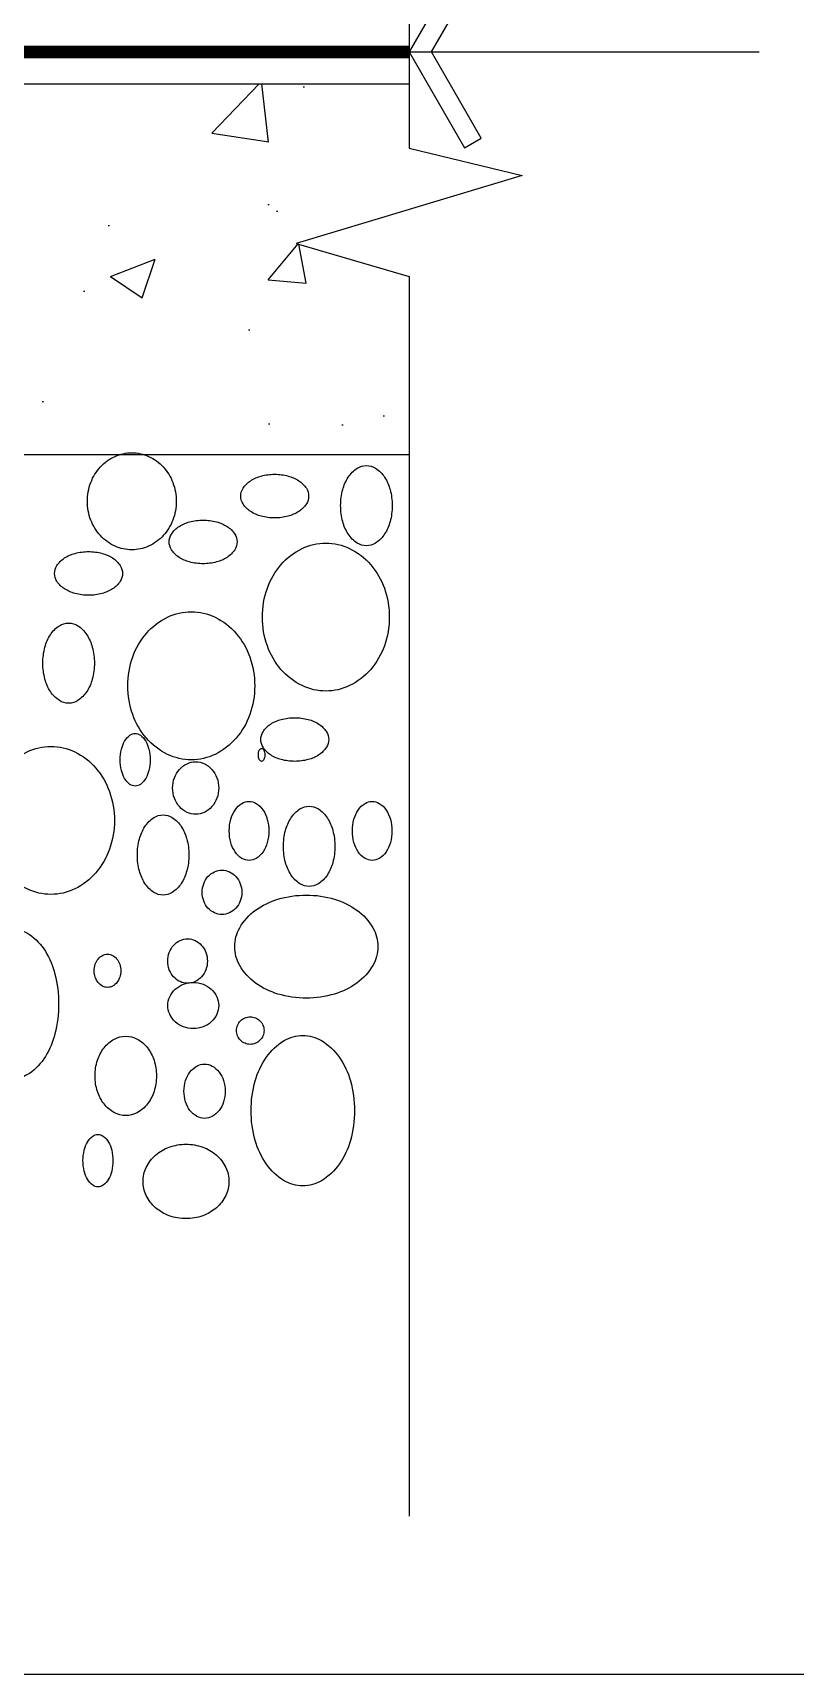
# Model space of a CAD drawing. Header units: millimetres. Extents: x 3355 to 129505, y 4600 to 34300.
# Drawn here: x 119432 to 120012, y 17930 to 19178 of the extents above; entities that cross this region are included whole.
import ezdxf

# ---------------------------------------------------------------- set-up
doc = ezdxf.new("R2010")
doc.units = ezdxf.units.MM
doc.header["$LTSCALE"] = 800
doc.linetypes.add('HD3', pattern=[6.25, 5, -1.25])
doc.layers.add('DIM', color=6, linetype='Continuous')
doc.layers.add('SYM', color=3, linetype='Continuous')

msp = doc.modelspace()

# ---------------------------------------------------------------- hatches: boundary and pattern name
h = msp.add_hatch()
h.set_pattern_fill('AR-CONC', color=9, scale=48.6, angle=360, style=0)
h.set_pattern_definition([(50, (71066.19, 19999.84), (348.5884, -30.4975), [36.45, -400.95]), (355, (71066.2, 19999.84), (-67.4331, 365.5654), [29.16, -320.76]), (100.4514, (71095.23, 19997.3), (281.1556, 335.0676), [30.9777, -340.755]), (46.1842, (71066.2, 20097.04), (518.679, -80.4422), [54.675, -601.425]), (96.6356, (71109.4, 20090.33), (454.246, 473.4213), [46.4666, -511.1325]), (351.1842, (71066.2, 20097.04), (454.246, 473.4216), [43.74, -481.14]), (21, (71114.79, 20072.74), (290.0968, -195.6728), [36.45, -400.95]), (326, (71114.8, 20072.74), (118.2513, 352.423), [29.16, -320.76]), (71.4514, (71138.96, 20056.43), (408.3482, 156.7498), [30.9777, -340.755]), (37.5, (71066.19, 19999.84), (5.9097, 161.7864), [0, -316.872, 0, -325.62, 0, -321.975]), (7.5, (71066.19, 19999.84), (127.8518, 191.6841), [0, -185.652, 0, -309.582, 0, -122.715]), (327.5, (70957.81, 19999.84), (259.4377, -10.96167), [0, -121.5, 0, -379.08, 0, -503.01]), (317.5, (70909.2, 19999.84), (283.4285, 48.651), [0, -157.95, 0, -251.748, 0, -357.21])])
h.paths.add_polyline_path([(119717.96637, 18992.49816), (119632.03992, 19017.81736), (119803.89282, 19069.37323), (119717.96637, 19090.31967), (119717.96637, 19139.0756), (116651.77412, 19139.0756), (116651.77412, 18857.30571), (119717.96637, 18857.30571)])
h.paths.add_polyline_path([(116651.77412, 19139.0756), (116323.8467, 19139.0756), (116323.8467, 18857.30571), (116651.77412, 18857.30571)])

# ---------------------------------------------------------------- linework, layer by layer
at = {"color": 7}
for p, q in [((116323.8467, 19139.0756), (119717.96637, 19139.0756)), ((116275.2467, 18857.30571), (119717.96637, 18857.30571))]:
    msp.add_line(p, q, dxfattribs=at)
msp.add_lwpolyline([(119717.96637, 19837.00829), (119717.96637, 19090.31967), (119803.89282, 19069.37323), (119632.03992, 19017.81736), (119717.96637, 18992.49816), (119717.96637, 18049.67851)], dxfattribs=at)
at = {"color": 9, "linetype": 'HD3', "const_width": 9.72}
msp.add_lwpolyline([(116299.5467, 18857.30571), (116299.5467, 19163.3756), (119717.96637, 19163.3756)], dxfattribs=at)
at = {"color": 9}
for points in [[(119473.04506, 18821.63255, -0.0909700658), (119475.66339, 18835.90466, -0.0950512847), (119482.95615, 18847.73524, -0.1014563659), (119494.08065, 18855.78896, -0.1065017088), (119506.88364, 18858.54733, -0.1065017088), (119519.68662, 18855.78896, -0.1014563659), (119530.81112, 18847.73524, -0.0950512847), (119538.10388, 18835.90466, -0.0909700658), (119540.72222, 18821.63255, -0.0909700658), (119538.10388, 18807.36043, -0.0950512847), (119530.81112, 18795.52985, -0.1014563659), (119519.68662, 18787.47613, -0.1065017088), (119506.88364, 18784.71777, -0.1065017088), (119494.08065, 18787.47613, -0.1014563659), (119482.95615, 18795.52985, -0.0950512847), (119475.66339, 18807.36043, -0.0909700658)], [(119589.74303, 18825.57695, -0.1440799469), (119591.48755, 18831.50528, -0.1071771586), (119597.31148, 18837.32314, -0.0779311568), (119605.27608, 18840.83976, -0.065152289), (119615.58334, 18842.18857, -0.065152289), (119625.89061, 18840.83976, -0.0779311568), (119633.85521, 18837.32314, -0.1071771586), (119639.67914, 18831.50528, -0.1440799469), (119641.42366, 18825.57695, -0.1440799469), (119639.67914, 18819.64861, -0.1071771586), (119633.85521, 18813.83076, -0.0779311568), (119625.89061, 18810.31413, -0.065152289), (119615.58334, 18808.96532, -0.065152289), (119605.27608, 18810.31413, -0.0779311568), (119597.31148, 18813.83076, -0.1071771586), (119591.48755, 18819.64861, -0.1440799469)], [(119665.7677, 18818.33315, -0.0651523382), (119667.3599, 18830.50037, -0.0779311976), (119671.51111, 18839.9022, -0.1071771586), (119678.37881, 18846.77706, -0.1440798555), (119685.37693, 18848.83639, -0.1440798555), (119692.37504, 18846.77706, -0.1071771586), (119699.24274, 18839.9022, -0.0779311976), (119703.39395, 18830.50037, -0.0651523382), (119704.98615, 18818.33315, -0.0651523382), (119703.39395, 18806.16593, -0.0779311976), (119699.24274, 18796.7641, -0.1071771586), (119692.37504, 18789.88923, -0.1440798555), (119685.37693, 18787.82991, -0.1440798555), (119678.37881, 18789.88923, -0.1071771586), (119671.51111, 18796.7641, -0.0779311976), (119667.3599, 18806.16593, -0.0651523382)], [(119535.27288, 18790.72934, -0.1440799469), (119537.0174, 18796.65767, -0.1071771586), (119542.84133, 18802.47553, -0.0779311568), (119550.80593, 18805.99215, -0.065152289), (119561.1132, 18807.34096, -0.065152289), (119571.42046, 18805.99215, -0.0779311568), (119579.38506, 18802.47553, -0.1071771586), (119585.20899, 18796.65767, -0.1440799469), (119586.95351, 18790.72934, -0.1440799469), (119585.20899, 18784.801, -0.1071771586), (119579.38506, 18778.98315, -0.0779311568), (119571.42046, 18775.46652, -0.065152289), (119561.1132, 18774.11772, -0.065152289), (119550.80593, 18775.46652, -0.0779311568), (119542.84133, 18778.98315, -0.1071771586), (119537.0174, 18784.801, -0.1440799469)], [(119606.20645, 18733.58412, -0.0855691791), (119609.98536, 18755.50343, -0.0921674266), (119620.35228, 18773.39075, -0.10334543), (119636.40162, 18785.73806, -0.1129266105), (119654.50332, 18789.8792, -0.1129266105), (119672.60501, 18785.73806, -0.10334543), (119688.65435, 18773.39075, -0.0921674266), (119699.02127, 18755.50343, -0.0855691791), (119702.80018, 18733.58412, -0.0855691791), (119699.02127, 18711.66481, -0.0921674266), (119688.65435, 18693.77749, -0.10334543), (119672.60501, 18681.43018, -0.1129266105), (119654.50332, 18677.28904, -0.1129266105), (119636.40162, 18681.43018, -0.10334543), (119620.35228, 18693.77749, -0.0921674266), (119609.98536, 18711.66481, -0.0855691791)], [(119448.1207, 18766.77164, -0.1440799469), (119449.86522, 18772.69997, -0.1071771586), (119455.68915, 18778.51783, -0.0779311568), (119463.65375, 18782.03445, -0.065152289), (119473.96102, 18783.38326, -0.065152289), (119484.26828, 18782.03445, -0.0779311568), (119492.23288, 18778.51783, -0.1071771586), (119498.05681, 18772.69997, -0.1440799469), (119499.80133, 18766.77164, -0.1440799469), (119498.05681, 18760.8433, -0.1071771586), (119492.23288, 18755.02545, -0.0779311568), (119484.26828, 18751.50882, -0.065152289), (119473.96102, 18750.16002, -0.065152289), (119463.65375, 18751.50882, -0.0779311568), (119455.68915, 18755.02545, -0.1071771586), (119449.86522, 18760.8433, -0.1440799469)], [(119439.17194, 18698.54465, -0.0651523382), (119440.76414, 18710.71187, -0.0779311976), (119444.91535, 18720.11369, -0.1071771586), (119451.78305, 18726.98856, -0.1440798555), (119458.78116, 18729.04789, -0.1440798555), (119465.77928, 18726.98856, -0.1071771586), (119472.64698, 18720.11369, -0.0779311976), (119476.79819, 18710.71187, -0.0651523382), (119478.39039, 18698.54465, -0.0651523382), (119476.79819, 18686.37742, -0.0779311976), (119472.64698, 18676.9756, -0.1071771586), (119465.77928, 18670.10073, -0.1440798555), (119458.78116, 18668.04141, -0.1440798555), (119451.78305, 18670.10073, -0.1071771586), (119444.91535, 18676.9756, -0.0779311976), (119440.76414, 18686.37742, -0.0651523382)], [(119503.80268, 18681.31281, -0.0855691791), (119507.58158, 18703.23212, -0.0921674266), (119517.9485, 18721.11944, -0.10334543), (119533.99785, 18733.46675, -0.1129266105), (119552.09954, 18737.60789, -0.1129266105), (119570.20123, 18733.46675, -0.10334543), (119586.25058, 18721.11944, -0.0921674266), (119596.6175, 18703.23212, -0.0855691791), (119600.3964, 18681.31281, -0.0855691791), (119596.6175, 18659.3935, -0.0921674266), (119586.25058, 18641.50618, -0.10334543), (119570.20123, 18629.15887, -0.1129266105), (119552.09954, 18625.01773, -0.1129266105), (119533.99785, 18629.15887, -0.10334543), (119517.9485, 18641.50618, -0.0921674266), (119507.58158, 18659.3935, -0.0855691791)], [(119604.99462, 18640.44921, -0.1440799469), (119606.73915, 18646.37754, -0.1071771586), (119612.56308, 18652.1954, -0.0779311568), (119620.52768, 18655.71202, -0.065152289), (119630.83494, 18657.06083, -0.065152289), (119641.1422, 18655.71202, -0.0779311568), (119649.1068, 18652.1954, -0.1071771586), (119654.93073, 18646.37754, -0.1440799469), (119656.67526, 18640.44921, -0.1440799469), (119654.93073, 18634.52087, -0.1071771586), (119649.1068, 18628.70301, -0.0779311568), (119641.1422, 18625.18639, -0.065152289), (119630.83494, 18623.83758, -0.065152289), (119620.52768, 18625.18639, -0.0779311568), (119612.56308, 18628.70301, -0.1071771586), (119606.73915, 18634.52087, -0.1440799469)], [(119498.04353, 18625.03686, -0.0579531729), (119498.97799, 18633.07193, -0.0716053939), (119501.37725, 18639.1758, -0.1064622181), (119505.46091, 18643.74253, -0.1585740132), (119509.42557, 18645.03235, -0.1585740132), (119513.39022, 18643.74253, -0.1064622181), (119517.47388, 18639.1758, -0.0716053939), (119519.87315, 18633.07193, -0.0579531729), (119520.8076, 18625.03686, -0.0579531729), (119519.87315, 18617.00178, -0.0716053939), (119517.47388, 18610.89791, -0.1064622181), (119513.39022, 18606.33118, -0.1585740132), (119509.42557, 18605.04137, -0.1585740132), (119505.46091, 18606.33118, -0.1064622181), (119501.37725, 18610.89791, -0.0716053939), (119498.97799, 18617.00178, -0.0579531729)], [(119397.04122, 18578.94808, -0.0855691791), (119400.82013, 18600.86739, -0.0921674266), (119411.18705, 18618.75471, -0.10334543), (119427.23639, 18631.10202, -0.1129266105), (119445.33809, 18635.24316, -0.1129266105), (119463.43978, 18631.10202, -0.10334543), (119479.48912, 18618.75471, -0.0921674266), (119489.85604, 18600.86739, -0.0855691791), (119493.63495, 18578.94808, -0.0855691791), (119489.85604, 18557.02877, -0.0921674266), (119479.48912, 18539.14145, -0.10334543), (119463.43978, 18526.79414, -0.1129266105), (119445.33809, 18522.653, -0.1129266105), (119427.23639, 18526.79414, -0.10334543), (119411.18705, 18539.14145, -0.0921674266), (119400.82013, 18557.02877, -0.0855691791)], [(119603.14881, 18628.76399, -0.0510997801), (119603.35278, 18630.75459, -0.0649485904), (119603.86962, 18632.24435, -0.1042031647), (119604.77613, 18633.3855, -0.1747032978), (119605.60981, 18633.68596, -0.1747032978), (119606.4435, 18633.3855, -0.1042031647), (119607.35001, 18632.24435, -0.0649485904), (119607.86685, 18630.75459, -0.0510997801), (119608.07082, 18628.76399, -0.0510997801), (119607.86685, 18626.7734, -0.0649485904), (119607.35001, 18625.28364, -0.1042031647), (119606.4435, 18624.14249, -0.1747032978), (119605.60981, 18623.84203, -0.1747032978), (119604.77613, 18624.14249, -0.1042031647), (119603.86962, 18625.28364, -0.0649485904), (119603.35278, 18626.7734, -0.0510997801)], [(119537.9327, 18603.54854, -0.0873248368), (119539.29979, 18611.31644, -0.0931437932), (119543.06845, 18617.68749, -0.1027581758), (119548.87424, 18622.06527, -0.1107703613), (119555.46723, 18623.54403, -0.1107703613), (119562.06023, 18622.06527, -0.1027581758), (119567.86602, 18617.68749, -0.0931437932), (119571.63468, 18611.31644, -0.0873248368), (119573.00176, 18603.54854, -0.0873248368), (119571.63468, 18595.78065, -0.0931437932), (119567.86602, 18589.4096, -0.1027581758), (119562.06023, 18585.03182, -0.1107703613), (119555.46723, 18583.55305, -0.1107703613), (119548.87424, 18585.03182, -0.1027581758), (119543.06845, 18589.4096, -0.0931437932), (119539.29979, 18595.78065, -0.0873248368)], [(119580.99998, 18570.95292, -0.0679001095), (119582.2184, 18579.8837, -0.0801641745), (119585.41491, 18586.83206, -0.1070929995), (119590.65019, 18591.87076, -0.1391106072), (119596.0735, 18593.40942, -0.1391106072), (119601.49681, 18591.87076, -0.1070929995), (119606.73209, 18586.83206, -0.0801641745), (119609.9286, 18579.8837, -0.0679001095), (119611.14702, 18570.95292, -0.0679001095), (119609.9286, 18562.02214, -0.0801641745), (119606.73209, 18555.07378, -0.1070929995), (119601.49681, 18550.03508, -0.1391106072), (119596.0735, 18548.49642, -0.1391106072), (119590.65019, 18550.03508, -0.1070929995), (119585.41491, 18555.07378, -0.0801641745), (119582.2184, 18562.02214, -0.0679001095)], [(119622.19146, 18559.15442, -0.0651523382), (119623.78367, 18571.32164, -0.0779311976), (119627.93487, 18580.72347, -0.1071771586), (119634.80258, 18587.59834, -0.1440798555), (119641.80069, 18589.65766, -0.1440798555), (119648.79881, 18587.59834, -0.1071771586), (119655.66651, 18580.72347, -0.0779311976), (119659.81772, 18571.32164, -0.0651523382), (119661.40992, 18559.15442, -0.0651523382), (119659.81772, 18546.9872, -0.0779311976), (119655.66651, 18537.58537, -0.1071771586), (119648.79881, 18530.71051, -0.1440798555), (119641.80069, 18528.65118, -0.1440798555), (119634.80258, 18530.71051, -0.1071771586), (119627.93487, 18537.58537, -0.0779311976), (119623.78367, 18546.9872, -0.0651523382)], [(119674.68858, 18570.95292, -0.0679001095), (119675.907, 18579.8837, -0.0801641745), (119679.10351, 18586.83206, -0.1070929995), (119684.33879, 18591.87076, -0.1391106072), (119689.7621, 18593.40942, -0.1391106072), (119695.18542, 18591.87076, -0.1070929995), (119700.42069, 18586.83206, -0.0801641745), (119703.61721, 18579.8837, -0.0679001095), (119704.83563, 18570.95292, -0.0679001095), (119703.61721, 18562.02214, -0.0801641745), (119700.42069, 18555.07378, -0.1070929995), (119695.18542, 18550.03508, -0.1391106072), (119689.7621, 18548.49642, -0.1391106072), (119684.33879, 18550.03508, -0.1070929995), (119679.10351, 18555.07378, -0.0801641745), (119675.907, 18562.02214, -0.0679001095)], [(119511.07242, 18552.62049, -0.0651523382), (119512.66463, 18564.78771, -0.0779311976), (119516.81583, 18574.18954, -0.1071771586), (119523.68354, 18581.0644, -0.1440798555), (119530.68165, 18583.12373, -0.1440798555), (119537.67977, 18581.0644, -0.1071771586), (119544.54747, 18574.18954, -0.0779311976), (119548.69868, 18564.78771, -0.0651523382), (119550.29088, 18552.62049, -0.0651523382), (119548.69868, 18540.45327, -0.0779311976), (119544.54747, 18531.05144, -0.1071771586), (119537.67977, 18524.17658, -0.1440798555), (119530.68165, 18522.11725, -0.1440798555), (119523.68354, 18524.17658, -0.1071771586), (119516.81583, 18531.05144, -0.0779311976), (119512.66463, 18540.45327, -0.0651523382)], [(119560.38696, 18524.20738, -0.0886117967), (119561.55907, 18530.76917, -0.0938355722), (119564.8019, 18536.17109, -0.1023106031), (119569.77999, 18539.87066, -0.1092320234), (119575.46049, 18541.12663, -0.1092320234), (119581.14098, 18539.87066, -0.1023106031), (119586.11908, 18536.17109, -0.0938355722), (119589.3619, 18530.76917, -0.0886117967), (119590.53401, 18524.20738, -0.0886117967), (119589.3619, 18517.64559, -0.0938355722), (119586.11908, 18512.24367, -0.1023106031), (119581.14098, 18508.54411, -0.1092320234), (119575.46049, 18507.28814, -0.1092320234), (119569.77999, 18508.54411, -0.1023106031), (119564.8019, 18512.24367, -0.0938355722), (119561.55907, 18517.64559, -0.0886117967)], [(119639.6219, 18443.72183, -0.0725597904), (119618.07333, 18446.8655, -0.0837226013), (119601.10576, 18455.20427, -0.1065838842), (119588.96848, 18468.64216, -0.1313022698), (119585.15185, 18482.92534, -0.1313022698), (119588.96848, 18497.20853, -0.1065838842), (119601.10576, 18510.64642, -0.0837226013), (119618.07333, 18518.98519, -0.0725597904), (119639.6219, 18522.12886, -0.0725597904), (119661.17047, 18518.98519, -0.0837226013), (119678.13804, 18510.64642, -0.1065838842), (119690.27532, 18497.20853, -0.1313022698), (119694.09195, 18482.92534, -0.1313022698), (119690.27532, 18468.64216, -0.1065838842), (119678.13804, 18455.20427, -0.0837226013), (119661.17047, 18446.8655, -0.0725597904)], [(119382.27537, 18439.34045, -0.0618468802), (119385.08752, 18461.98825, -0.0751121537), (119392.36664, 18479.34928, -0.1070312387), (119404.56262, 18492.17568, -0.1504542618), (119416.72914, 18495.92148, -0.1504542618), (119428.89567, 18492.17568, -0.1070312387), (119441.09164, 18479.34928, -0.0751121537), (119448.37076, 18461.98825, -0.0618468802), (119451.18291, 18439.34045, -0.0618468802), (119448.37076, 18416.69265, -0.0751121537), (119441.09164, 18399.33162, -0.1070312387), (119428.89567, 18386.50522, -0.1504542618), (119416.72914, 18382.75942, -0.1504542618), (119404.56262, 18386.50522, -0.1070312387), (119392.36664, 18399.33162, -0.0751121537), (119385.08752, 18416.69265, -0.0618468802)], [(119478.25376, 18464.5559, -0.0806249293), (119479.05581, 18469.49751, -0.0892120476), (119481.22709, 18473.47433, -0.1048329317), (119484.63741, 18476.2558, -0.1193826196), (119488.40536, 18477.16846, -0.1193826196), (119492.17331, 18476.2558, -0.1048329317), (119495.58363, 18473.47433, -0.0892120476), (119497.75491, 18469.49751, -0.0806249293), (119498.55696, 18464.5559, -0.0806249293), (119497.75491, 18459.61429, -0.0892120476), (119495.58363, 18455.63747, -0.1048329317), (119492.17331, 18452.856, -0.1193826196), (119488.40536, 18451.94334, -0.1193826196), (119484.63741, 18452.856, -0.1048329317), (119481.22709, 18455.63747, -0.0892120476), (119479.05581, 18459.61429, -0.0806249293)], [(119534.24126, 18471.936, -0.0886117967), (119535.41337, 18478.49779, -0.0938355722), (119538.6562, 18483.89972, -0.1023106031), (119543.63429, 18487.59928, -0.1092320234), (119549.31478, 18488.85525, -0.1092320234), (119554.99528, 18487.59928, -0.1023106031), (119559.97337, 18483.89972, -0.0938355722), (119563.2162, 18478.49779, -0.0886117967), (119564.38831, 18471.936, -0.0886117967), (119563.2162, 18465.37422, -0.0938355722), (119559.97337, 18459.97229, -0.1023106031), (119554.99528, 18456.27273, -0.1092320234), (119549.31478, 18455.01676, -0.1092320234), (119543.63429, 18456.27273, -0.1023106031), (119538.6562, 18459.97229, -0.0938355722), (119535.41337, 18465.37422, -0.0886117967)], [(119534.24126, 18438.11041, -0.1077474459), (119535.68509, 18444.73269, -0.1018557103), (119539.91761, 18450.50919, -0.0944986988), (119546.11783, 18454.28506, -0.0898820446), (119553.62151, 18455.64494, -0.0898820446), (119561.12519, 18454.28506, -0.0944986988), (119567.32542, 18450.50919, -0.1018557103), (119571.55793, 18444.73269, -0.1077474459), (119573.00176, 18438.11041, -0.1077474459), (119571.55793, 18431.48813, -0.1018557103), (119567.32542, 18425.71162, -0.0944986988), (119561.12519, 18421.93576, -0.0898820446), (119553.62151, 18420.57588, -0.0898820446), (119546.11783, 18421.93576, -0.0944986988), (119539.91761, 18425.71162, -0.1018557103), (119535.68509, 18431.48813, -0.1077474459)], [(119586.53723, 18419.04502, -0.0985249797), (119587.33333, 18423.04588, -0.0985053048), (119589.60065, 18426.438, -0.098477493), (119592.99367, 18428.70435, -0.0984578362), (119596.99641, 18429.50026, -0.0984578362), (119600.99915, 18428.70435, -0.098477493), (119604.39216, 18426.438, -0.0985053048), (119606.65948, 18423.04588, -0.0985249797), (119607.45558, 18419.04502, -0.0985249797), (119606.65948, 18415.04416, -0.0985053048), (119604.39216, 18411.65205, -0.098477493), (119600.99915, 18409.3857, -0.0984578362), (119596.99641, 18408.58978, -0.0984578362), (119592.99367, 18409.3857, -0.098477493), (119589.60065, 18411.65205, -0.0985053048), (119587.33333, 18415.04416, -0.0985249797)], [(119478.86909, 18384.60437, -0.0778605621), (119480.72591, 18396.45609, -0.0874250031), (119485.71675, 18405.92159, -0.1055392566), (119493.62238, 18412.59215, -0.1232606084), (119502.24845, 18414.75147, -0.1232606084), (119510.87452, 18412.59215, -0.1055392566), (119518.78015, 18405.92159, -0.0874250031), (119523.77099, 18396.45609, -0.0778605621), (119525.62781, 18384.60437, -0.0778605621), (119523.77099, 18372.75266, -0.0874250031), (119518.78015, 18363.28716, -0.1055392566), (119510.87452, 18356.6166, -0.1232606084), (119502.24845, 18354.45728, -0.1232606084), (119493.62238, 18356.6166, -0.1055392566), (119485.71675, 18363.28716, -0.0874250031), (119480.72591, 18372.75266, -0.0778605621)], [(119597.61165, 18358.15888, -0.0695331361), (119600.78572, 18380.8727, -0.0814438579), (119609.14455, 18398.61807, -0.1069637525), (119622.75555, 18411.4241, -0.1362891525), (119636.98743, 18415.37682, -0.1362891525), (119651.21932, 18411.4241, -0.1069637525), (119664.83032, 18398.61807, -0.0814438579), (119673.18915, 18380.8727, -0.0695331361), (119676.36322, 18358.15888, -0.0695331361), (119673.18915, 18335.44507, -0.0814438579), (119664.83032, 18317.69969, -0.1069637525), (119651.21932, 18304.89367, -0.1362891525), (119636.98743, 18300.94095, -0.1362891525), (119622.75555, 18304.89367, -0.1069637525), (119609.14455, 18317.69969, -0.0814438579), (119600.78572, 18335.44507, -0.0695331361)], [(119546.54616, 18372.91916, -0.0765066803), (119547.79531, 18381.03507, -0.0865140168), (119551.1413, 18387.49315, -0.1058472926), (119556.46415, 18392.06143, -0.1252360195), (119562.23497, 18393.52989, -0.1252360195), (119568.00578, 18392.06143, -0.1058472926), (119573.32863, 18387.49315, -0.0865140168), (119576.67462, 18381.03507, -0.0765066803), (119577.92378, 18372.91916, -0.0765066803), (119576.67462, 18364.80325, -0.0865140168), (119573.32863, 18358.34517, -0.1058472926), (119568.00578, 18353.77689, -0.1252360195), (119562.23497, 18352.30843, -0.1252360195), (119556.46415, 18353.77689, -0.1058472926), (119551.1413, 18358.34517, -0.0865140168), (119547.79531, 18364.80325, -0.0765066803)], [(119469.71899, 18320.12068, -0.0579531729), (119470.65345, 18328.15576, -0.0716053939), (119473.05271, 18334.25963, -0.1064622181), (119477.13637, 18338.82636, -0.1585740132), (119481.10103, 18340.11617, -0.1585740132), (119485.06568, 18338.82636, -0.1064622181), (119489.14934, 18334.25963, -0.0716053939), (119491.54861, 18328.15576, -0.0579531729), (119492.48306, 18320.12068, -0.0579531729), (119491.54861, 18312.08561, -0.0716053939), (119489.14934, 18305.98174, -0.1064622181), (119485.06568, 18301.41501, -0.1585740132), (119481.10103, 18300.12519, -0.1585740132), (119477.13637, 18301.41501, -0.1064622181), (119473.05271, 18305.98174, -0.0716053939), (119470.65345, 18312.08561, -0.0579531729)], [(119548.11204, 18276.01793, -0.086347345), (119535.39953, 18278.2298, -0.0926048561), (119525.00229, 18284.3108, -0.1030885935), (119517.83982, 18293.70438, -0.1119625161), (119515.42991, 18304.33157, -0.1119625161), (119517.83982, 18314.95876, -0.1030885935), (119525.00229, 18324.35234, -0.0926048561), (119535.39953, 18330.43334, -0.086347345), (119548.11204, 18332.64521, -0.086347345), (119560.82456, 18330.43334, -0.0926048561), (119571.22179, 18324.35234, -0.1030885935), (119578.38427, 18314.95876, -0.1119625161), (119580.79417, 18304.33157, -0.1119625161), (119578.38427, 18293.70438, -0.1030885935), (119571.22179, 18284.3108, -0.0926048561), (119560.82456, 18278.2298, -0.086347345)]]:
    msp.add_lwpolyline(points, format="xyb", close=True, dxfattribs=at)
at = {"layer": 'DIM'}
msp.add_lwpolyline([(119734.8019, 19163.3756), (119772.62151, 19228.88108), (119759.99486, 19236.17108), (119717.96637, 19163.3756), (119759.99486, 19090.58013), (119772.62151, 19097.87013)], close=True, dxfattribs=at)
msp.add_lwpolyline([(119717.96637, 19163.3756), (119984.22818, 19163.3756)], dxfattribs=at)
at = {"layer": 'SYM'}
msp.add_line((115166.65575, 17929.54512), (123549.29973, 17929.54512), dxfattribs=at)

doc.saveas('drawing.dxf')
